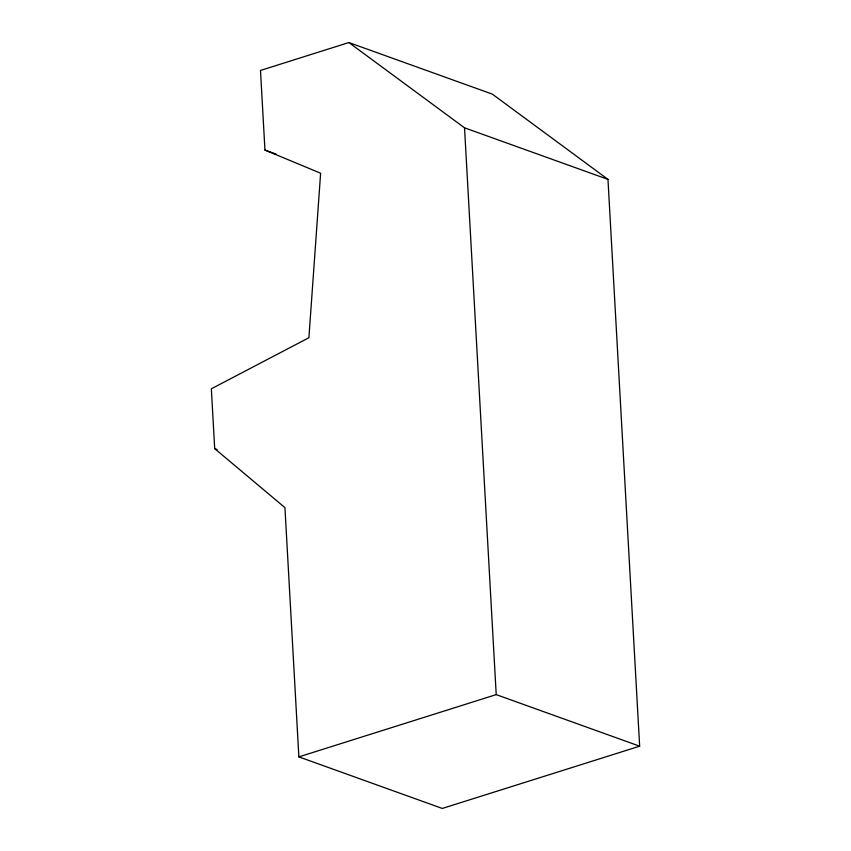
<?xml version="1.0" encoding="UTF-8"?>
<svg xmlns="http://www.w3.org/2000/svg" width="851" height="851" viewBox="0 0 851 851"><rect width="100%" height="100%" fill="white"/><g stroke="black" fill="none" stroke-linecap="round" stroke-linejoin="round"><path stroke-width="1.28" d="M348.889 42.55L260.491 70.442L264.948 150.074L320.625 173.221L308.902 337.73L211.346 388.801L214.697 448.626L284.936 507.632L298.871 756.879L442.307 808.45L639.654 746.189L607.965 179.38L492.325 94.121L348.889 42.55L464.529 127.82L607.965 179.38M298.871 756.879L496.218 694.618L639.654 746.189M264.948 150.074L276.171 154.105M214.697 448.626L217.186 449.519M464.529 127.82L496.218 694.618"/></g></svg>
